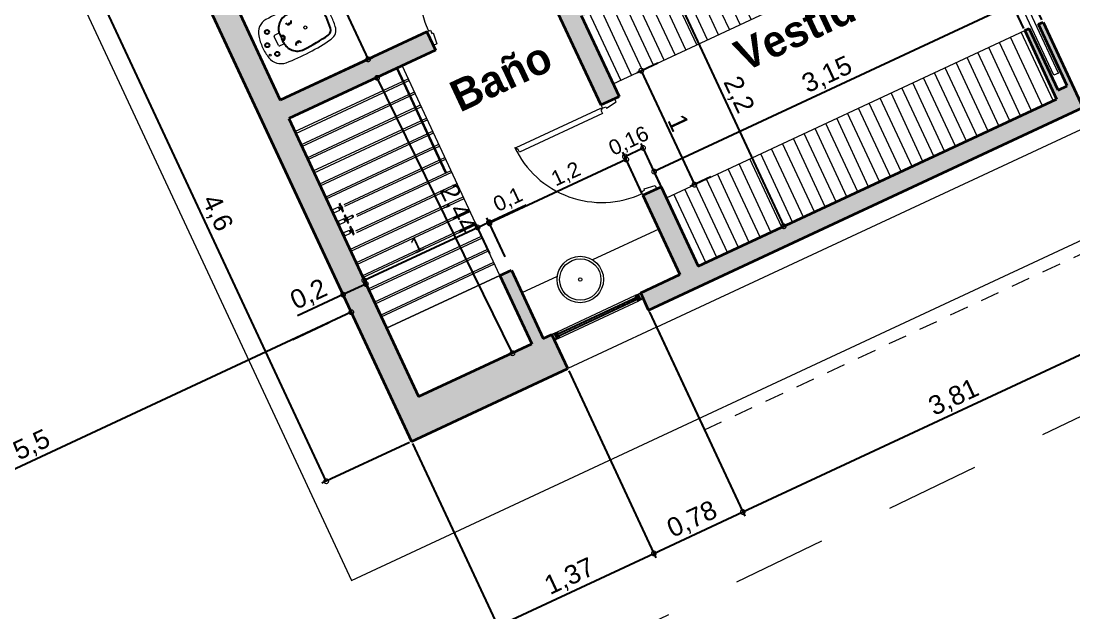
# Model space of a CAD drawing. Header units: millimetres. Extents: x 110427 to 125914, y 76277 to 76441.
# Drawn here: x 114091.99 to 114100.36, y 76373.42 to 76378.13 of the extents above; entities that cross this region are included whole.
import ezdxf

# ---------------------------------------------------------------- set-up
doc = ezdxf.new("R2010")
doc.units = ezdxf.units.MM
doc.linetypes.add('JIS_02_0.7', pattern=[1.35, 0.75, -0.6])
for name, color, linetype, lineweight in [('0.15', 6, 'Continuous', 15), ('04_CIVIL A CONSTRUIR', 250, 'Continuous', 35), ('06_CIVIL VISTAS GRUESA', 244, 'Continuous', 13), ('07_CIVIL VISTAS MEDIA', 143, 'Continuous', 9), ('08_CIVIL VISTAS FINO', 251, 'Continuous', 5), ('09_CIVIL PROYECCIONES', 230, 'JIS_02_0.7', 5), ('11_CARPINTERIA Y MOBILIARIO', 141, 'Continuous', 9), ('12_HATCH', 8, 'Continuous', 9), ('12_TEXTOS', 4, 'Continuous', 40), ('13_COTAS', 8, 'Continuous', 9)]:
    doc.layers.add(name, color=color, linetype=linetype, lineweight=lineweight)
doc.layers.add('DET', color=4, linetype='Continuous')
doc.styles.add('JDS1', font='GOTHICB.TTF')
doc.styles.add('Swis721 BT', font='swiss.ttf')
doc.dimstyles.new('ISO-23', dxfattribs={"dimscale": 0.03, "dimtxt": 5, "dimasz": 2.5, "dimexe": 1.25, "dimexo": 0.625, "dimtad": 1, "dimtxsty": 'Swis721 BT', "dimblk": 'DOTSMALL', "dimcen": 2.5, "dimclrt": 150, "dimadec": 0, "dimazin": 0, "dimtfac": 1, "dimtmove": 0, "dimatfit": 3, "dimfxl": 0, "dimarcsym": 0})

# ---------------------------------------------------------------- blocks, each defined once
blk = doc.blocks.new('ventiluz planta')
for p, q in [((618.0704, 1113.0999), (618.0704, 1113.0849)), ((618.0854, 1113.0999), (618.0704, 1113.0999)), ((618.0854, 1113.0969), (618.0854, 1113.0999)), ((618.1204, 1113.0999), (618.1054, 1113.0999)), ((618.1054, 1113.0999), (618.1054, 1113.0969)), ((618.1204, 1113.0669), (618.1204, 1113.0999)), ((618.0704, 1113.0849), (618.0754, 1113.0849)), ((618.0704, 1113.0829), (618.0734, 1113.0829)), ((618.0704, 1113.0829), (618.0704, 1113.0599)), ((618.0704, 1113.0599), (618.0704, 1112.3599)), ((618.0734, 1113.0879), (618.0734, 1113.0969)), ((618.0734, 1113.0969), (618.0854, 1113.0969)), ((618.0784, 1113.0879), (618.0734, 1113.0879)), ((618.0734, 1113.0829), (618.0734, 1113.0749)), ((618.0734, 1113.0749), (618.1154, 1113.0749)), ((618.1124, 1113.0719), (618.0734, 1113.0719)), ((618.0734, 1113.0719), (618.0734, 1113.0599)), ((618.0754, 1113.0849), (618.0754, 1113.0769)), ((618.0754, 1113.0769), (618.1174, 1113.0769)), ((618.0784, 1113.0799), (618.0784, 1113.0879)), ((618.1174, 1113.0799), (618.0784, 1113.0799)), ((618.0804, 1113.0549), (618.0784, 1113.0549)), ((618.0804, 1113.0499), (618.0804, 1113.0549)), ((618.0824, 1112.3509), (618.0824, 1113.0689)), ((618.1049, 1113.0689), (618.0824, 1113.0689)), ((618.0884, 1112.3509), (618.0884, 1113.0689)), ((618.0989, 1113.0584), (618.0884, 1113.0689)), ((618.0884, 1113.0584), (618.0989, 1113.0689)), ((618.0989, 1113.0584), (618.0884, 1113.0584)), ((618.0989, 1112.3509), (618.0989, 1113.0689)), ((618.1049, 1112.3509), (618.1049, 1113.0689)), ((618.1054, 1113.0969), (618.1174, 1113.0969)), ((618.1069, 1113.0499), (618.1069, 1113.0689)), ((618.1099, 1113.0689), (618.1069, 1113.0689)), ((618.1204, 1113.0499), (618.1069, 1113.0499)), ((618.1099, 1113.0529), (618.1099, 1113.0689)), ((618.1174, 1113.0529), (618.1099, 1113.0529)), ((618.1124, 1113.0719), (618.1124, 1113.0619)), ((618.1124, 1113.0619), (618.1174, 1113.0619)), ((618.1154, 1113.0749), (618.1154, 1113.0649)), ((618.1154, 1113.0649), (618.1204, 1113.0649)), ((618.1174, 1113.0969), (618.1174, 1113.0799)), ((618.1174, 1113.0769), (618.1174, 1113.0669)), ((618.1174, 1113.0669), (618.1204, 1113.0669)), ((618.1174, 1113.0619), (618.1174, 1113.0529)), ((618.1204, 1113.0649), (618.1204, 1113.0499)), ((618.1204, 1113.0499), (618.1204, 1112.3699)), ((618.0704, 1112.3369), (618.0704, 1112.3599)), ((618.0734, 1112.3479), (618.0734, 1112.3599)), ((618.1124, 1112.3479), (618.0734, 1112.3479)), ((618.0804, 1112.3649), (618.0784, 1112.3649)), ((618.0804, 1112.3699), (618.0804, 1112.3649)), ((618.1049, 1112.3509), (618.0824, 1112.3509)), ((618.0989, 1112.3614), (618.0884, 1112.3614)), ((618.0989, 1112.3614), (618.0884, 1112.3509)), ((618.0884, 1112.3614), (618.0989, 1112.3509)), ((618.1204, 1112.3699), (618.1069, 1112.3699)), ((618.1069, 1112.3699), (618.1069, 1112.3509)), ((618.1099, 1112.3509), (618.1069, 1112.3509)), ((618.1174, 1112.3669), (618.1099, 1112.3669)), ((618.1099, 1112.3669), (618.1099, 1112.3509)), ((618.1124, 1112.3479), (618.1124, 1112.3579)), ((618.1124, 1112.3579), (618.1174, 1112.3579)), ((618.1154, 1112.3449), (618.1154, 1112.3549)), ((618.1154, 1112.3549), (618.1204, 1112.3549)), ((618.1174, 1112.3579), (618.1174, 1112.3669)), ((618.1174, 1112.3429), (618.1174, 1112.3529)), ((618.1174, 1112.3529), (618.1204, 1112.3529)), ((618.1204, 1112.3549), (618.1204, 1112.3699)), ((618.1204, 1112.3529), (618.1204, 1112.3199)), ((618.0704, 1112.3369), (618.0734, 1112.3369)), ((618.0704, 1112.3199), (618.0704, 1112.3349)), ((618.0704, 1112.3349), (618.0754, 1112.3349)), ((618.0854, 1112.3199), (618.0704, 1112.3199)), ((618.0734, 1112.3369), (618.0734, 1112.3449)), ((618.0734, 1112.3449), (618.1154, 1112.3449)), ((618.0784, 1112.3319), (618.0734, 1112.3319)), ((618.0734, 1112.3319), (618.0734, 1112.3229)), ((618.0734, 1112.3229), (618.0854, 1112.3229)), ((618.0754, 1112.3349), (618.0754, 1112.3429)), ((618.0754, 1112.3429), (618.1174, 1112.3429)), ((618.1174, 1112.3399), (618.0784, 1112.3399)), ((618.0784, 1112.3399), (618.0784, 1112.3319)), ((618.0854, 1112.3229), (618.0854, 1112.3199)), ((618.1054, 1112.3199), (618.1054, 1112.3229)), ((618.1054, 1112.3229), (618.1174, 1112.3229)), ((618.1204, 1112.3199), (618.1054, 1112.3199)), ((618.1174, 1112.3229), (618.1174, 1112.3399))]:
    blk.add_line(p, q)
for centre, radius, start, end in [((618.0818, 1113.0613), 0.0115, 187.06292, 262.93708), ((618.0784, 1113.0599), 0.005, 180, 270), ((618.0818, 1112.3584), 0.0115, 97.06292, 172.93708), ((618.0784, 1112.3599), 0.005, 90, 180)]:
    blk.add_arc(centre, radius, start, end)
blk = doc.blocks.new('VERBIDVS')
for p, q in [((-0.0476, -0.1707), (-0.0476, -0.1297)), ((-0.0387, -0.1208), (0.0387, -0.1208)), ((0.0476, -0.1707), (0.0476, -0.1297))]:
    blk.add_line(p, q)
for centre, radius in [((-0.0809, -0.0287), 0.00718), ((0, -0.3754), 0.0126)]:
    blk.add_circle(centre, radius)
for centre, radius, start, end in [((-0.0694, -0.1278), 0.12, 102.75653, 175.44583), ((0, -0.4345), 0.4345, 90, 102.75653), ((0, -0.4345), 0.4345, 77.24347, 90), ((0.0694, -0.1278), 0.12, 4.55417, 77.24347), ((1.4375, -0.2478), 1.6317, 175.44583, 189.68629), ((-0.0387, -0.1297), 0.00889, 90, 180), ((0.0387, -0.1297), 0.00889, 360, 90), ((-1.4375, -0.2478), 1.6317, 350.31371, 4.55417), ((0, -0.176), 0.0217, 158.41785, 21.58215), ((0, -0.176), 0.0131, 142.38969, 37.61031), ((-0.0842, -0.5075), 0.088, 189.68629, 263.93072), ((0.0842, -0.5075), 0.088, 276.06928, 350.31371), ((0, 0.2844), 0.8844, 263.93072, 270), ((0, 0.2844), 0.8844, 270, 276.06928)]:
    blk.add_arc(centre, radius, start, end)
at = {"layer": 'DET'}
for p in [(-0.0337, -0.168), (0.0337, -0.168)]:
    blk.add_line(p, (0, -0.168), dxfattribs=at)
for centre, radius in [((-0.096, -0.084), 0.017), ((0, -0.042), 0.017), ((0.096, -0.084), 0.017), ((-0.0835, -0.273), 0.00212), ((0.0835, -0.273), 0.00212)]:
    blk.add_circle(centre, radius, dxfattribs=at)
for centre, radius, start, end in [((-0.0337, -0.288), 0.12, 90, 181.56534), ((-0.0989, -0.273), 0.0233, 270, 90), ((0.0337, -0.288), 0.12, 358.43466, 90), ((0.0989, -0.273), 0.0233, 90, 270), ((1.4375, -0.2478), 1.5917, 181.56534, 189.68629), ((-1.4375, -0.2478), 1.5917, 350.31371, 358.43466), ((-0.0842, -0.5075), 0.048, 189.68629, 263.93072), ((0, 0.2844), 0.8444, 263.93072, 270), ((0, 0.2844), 0.8444, 270, 276.06928), ((0.0842, -0.5075), 0.048, 276.06928, 350.31371)]:
    blk.add_arc(centre, radius, start, end, dxfattribs=at)
blk = doc.blocks.new('_DotSmall')
at = {"color": 0, "linetype": 'ByBlock', "const_width": 0.5}
blk.add_lwpolyline([(-0.0625, 0, 1), (0.0625, 0, 1)], format="xyb", close=True, dxfattribs=at)
blk = doc.blocks.new('*D296')
at = {"layer": '13_COTAS', "color": 0, "lineweight": -2}
for p, q in [((114099.9392, 76378.5054), (114100.3571, 76378.7003)), ((114099.9656, 76378.0701), (114099.7783, 76378.4718)), ((114099.7942, 76378.4378), (114099.9392, 76378.5054)), ((114100.1106, 76378.1377), (114099.9233, 76378.5394))]:
    blk.add_line(p, q, dxfattribs=at)
at = {"layer": 'Defpoints', "color": 0}
for p in [(114099.9392, 76378.5054), (114099.9736, 76378.0531), (114100.1186, 76378.1207)]:
    blk.add_point(p, dxfattribs=at)
at = {"layer": '13_COTAS', "color": 0, "lineweight": -2, "xscale": 0.075, "yscale": 0.075, "zscale": 0.075}
for p, rotation in [((114099.7942, 76378.4378), 204.999997539297), ((114099.9392, 76378.5054), 24.99999753929703)]:
    blk.add_blockref('_DotSmall', p, dxfattribs=dict(at, rotation=rotation))
at = {"layer": '13_COTAS', "color": 150, "insert": (114100.1612, 76378.7095), "char_height": 0.12, "attachment_point": 5, "rotation": 25, "style": 'Swis721 BT'}
blk.add_mtext('0,16', dxfattribs=at)
blk = doc.blocks.new('*D297')
at = {"layer": '13_COTAS', "color": 0, "lineweight": -2}
for p, q in [((114103.65, 76380.0124), (114103.6307, 76380.0537)), ((114100.0214, 76378.3292), (114103.6466, 76380.0197)), ((114100.1106, 76378.1377), (114100.0055, 76378.3632))]:
    blk.add_line(p, q, dxfattribs=at)
at = {"layer": 'Defpoints', "color": 0}
for p in [(114103.6466, 76380.0197), (114103.6579, 76379.9954), (114100.1186, 76378.1207)]:
    blk.add_point(p, dxfattribs=at)
at = {"layer": '13_COTAS', "color": 0, "lineweight": -2, "xscale": 0.075, "yscale": 0.075, "zscale": 0.075}
for p, rotation in [((114103.6466, 76380.0197), 24.99999753929703), ((114100.0214, 76378.3292), 204.999997539297)]:
    blk.add_blockref('_DotSmall', p, dxfattribs=dict(at, rotation=rotation))
at = {"layer": '13_COTAS', "color": 150, "insert": (114101.7944, 76379.2594), "char_height": 0.15, "attachment_point": 5, "rotation": 25, "style": 'Swis721 BT'}
blk.add_mtext('4', dxfattribs=at)
blk = doc.blocks.new('*D298')
at = {"layer": '13_COTAS', "color": 0, "lineweight": -2}
for p, q in [((114099.3561, 76381.1857), (114099.3105, 76381.1644)), ((114100.9081, 76377.8269), (114099.3445, 76381.1802)), ((114100.9198, 76377.8323), (114100.8742, 76377.8111))]:
    blk.add_line(p, q, dxfattribs=at)
at = {"layer": 'Defpoints', "color": 0}
for p in [(114099.3445, 76381.1802), (114099.3731, 76381.1936), (114100.9368, 76377.8402)]:
    blk.add_point(p, dxfattribs=at)
at = {"layer": '13_COTAS', "color": 0, "lineweight": -2, "xscale": 0.075, "yscale": 0.075, "zscale": 0.075}
for p, rotation in [((114099.3445, 76381.1802), 114.9999999997802), ((114100.9081, 76377.8269), 294.9999999997802)]:
    blk.add_blockref('_DotSmall', p, dxfattribs=dict(at, rotation=rotation))
at = {"layer": '13_COTAS', "color": 150, "insert": (114100.2252, 76379.5497), "char_height": 0.15, "attachment_point": 5, "rotation": 295, "style": 'Swis721 BT'}
blk.add_mtext('3,7', dxfattribs=at)
blk = doc.blocks.new('*D286')
at = {"layer": '13_COTAS', "color": 0, "lineweight": -2}
for p, q in [((114099.9656, 76378.0701), (114099.8605, 76378.2956)), ((114099.8764, 76378.2616), (114097.026, 76376.9324)), ((114097.1153, 76376.741), (114097.0102, 76376.9664))]:
    blk.add_line(p, q, dxfattribs=at)
at = {"layer": 'Defpoints', "color": 0}
for p in [(114099.9736, 76378.0531), (114097.026, 76376.9324), (114097.1232, 76376.724)]:
    blk.add_point(p, dxfattribs=at)
at = {"layer": '13_COTAS', "color": 0, "lineweight": -2, "xscale": 0.075, "yscale": 0.075, "zscale": 0.075}
for p, rotation in [((114099.8764, 76378.2616), 24.99999999929967), ((114097.026, 76376.9324), 204.9999999992997)]:
    blk.add_blockref('_DotSmall', p, dxfattribs=dict(at, rotation=rotation))
at = {"layer": '13_COTAS', "color": 150, "insert": (114098.405, 76377.696), "char_height": 0.15, "attachment_point": 5, "rotation": 25, "style": 'Swis721 BT'}
blk.add_mtext('3,15', dxfattribs=at)
blk = doc.blocks.new('*D287')
at = {"layer": '13_COTAS', "color": 0, "lineweight": -2}
for p, q in [((114096.9293, 76376.7613), (114096.789, 76377.062)), ((114096.8049, 76377.0281), (114095.7173, 76376.5209)), ((114095.8417, 76376.2541), (114095.7015, 76376.5549))]:
    blk.add_line(p, q, dxfattribs=at)
at = {"layer": 'Defpoints', "color": 0}
for p in [(114096.9372, 76376.7443), (114095.7173, 76376.5209), (114095.8496, 76376.2371)]:
    blk.add_point(p, dxfattribs=at)
at = {"layer": '13_COTAS', "color": 0, "lineweight": -2, "xscale": 0.075, "yscale": 0.075, "zscale": 0.075}
for p, rotation in [((114096.8049, 76377.0281), 25.00000000066978), ((114095.7173, 76376.5209), 205.0000000006698)]:
    blk.add_blockref('_DotSmall', p, dxfattribs=dict(at, rotation=rotation))
at = {"layer": '13_COTAS', "color": 150, "insert": (114096.3278, 76376.9061), "char_height": 0.12, "attachment_point": 5, "rotation": 25, "style": 'Swis721 BT'}
blk.add_mtext('1,2', dxfattribs=at)
blk = doc.blocks.new('*D238')
at = {"layer": '13_COTAS', "color": 0, "lineweight": -2}
for p, q in [((114094.7205, 76376.0677), (114095.6223, 76376.4882)), ((114095.7115, 76376.2967), (114095.6064, 76376.5221)), ((114094.8098, 76375.8762), (114094.7046, 76376.1016))]:
    blk.add_line(p, q, dxfattribs=at)
at = {"layer": 'Defpoints', "color": 0}
for p in [(114095.6223, 76376.4882), (114095.7195, 76376.2797), (114094.8177, 76375.8592)]:
    blk.add_point(p, dxfattribs=at)
at = {"layer": '13_COTAS', "color": 0, "lineweight": -2, "xscale": 0.075, "yscale": 0.075, "zscale": 0.075}
for p, rotation in [((114095.6223, 76376.4882), 24.99999999880373), ((114094.7205, 76376.0677), 204.9999999988037)]:
    blk.add_blockref('_DotSmall', p, dxfattribs=dict(at, rotation=rotation))
at = {"layer": '13_COTAS', "color": 150, "insert": (114095.1381, 76376.3493), "char_height": 0.12, "attachment_point": 5, "rotation": 25, "style": 'Swis721 BT'}
blk.add_mtext('1', dxfattribs=at)
blk = doc.blocks.new('*D288')
at = {"layer": '13_COTAS', "color": 0, "lineweight": -2}
for p, q in [((114097.0551, 76377.7956), (114096.8903, 76377.7187)), ((114096.9242, 76377.7346), (114097.3469, 76376.8283)), ((114097.4777, 76376.8893), (114097.3129, 76376.8124))]:
    blk.add_line(p, q, dxfattribs=at)
at = {"layer": 'Defpoints', "color": 0}
for p in [(114097.0721, 76377.8035), (114097.4947, 76376.8972), (114097.3469, 76376.8283)]:
    blk.add_point(p, dxfattribs=at)
at = {"layer": '13_COTAS', "color": 0, "lineweight": -2, "xscale": 0.075, "yscale": 0.075, "zscale": 0.075}
for p, rotation in [((114096.9242, 76377.7346), 114.9999999951624), ((114097.3469, 76376.8283), 294.9999999951624)]:
    blk.add_blockref('_DotSmall', p, dxfattribs=dict(at, rotation=rotation))
at = {"layer": '13_COTAS', "color": 150, "insert": (114097.2205, 76377.321), "char_height": 0.15, "attachment_point": 5, "rotation": 295, "style": 'Swis721 BT'}
blk.add_mtext('1', dxfattribs=at)
blk = doc.blocks.new('*D266')
at = {"layer": '13_COTAS', "color": 0, "lineweight": -2}
for p, q in [((114095.7129, 76376.5304), (114096.0081, 76376.6681)), ((114095.8417, 76376.2541), (114095.697, 76376.5644)), ((114095.7184, 76376.2819), (114095.6064, 76376.5221)), ((114095.6223, 76376.4882), (114095.7129, 76376.5304))]:
    blk.add_line(p, q, dxfattribs=at)
at = {"layer": 'Defpoints', "color": 0}
for p in [(114095.6223, 76376.4882), (114095.7264, 76376.2649), (114095.8496, 76376.2371)]:
    blk.add_point(p, dxfattribs=at)
at = {"layer": '13_COTAS', "color": 0, "lineweight": -2, "xscale": 0.075, "yscale": 0.075, "zscale": 0.075}
for p, rotation in [((114095.7129, 76376.5304), 24.99999753929747), ((114095.6223, 76376.4882), 204.9999975392975)]:
    blk.add_blockref('_DotSmall', p, dxfattribs=dict(at, rotation=rotation))
at = {"layer": '13_COTAS', "color": 150, "insert": (114095.8667, 76376.7027), "char_height": 0.12, "attachment_point": 5, "rotation": 25, "style": 'Swis721 BT'}
blk.add_mtext('0,1', dxfattribs=at)
blk = doc.blocks.new('*D500')
at = {"layer": '13_COTAS', "color": 0, "lineweight": -2}
for p, q in [((114096.7934, 76377.0527), (114096.9384, 76377.1203)), ((114097.0743, 76376.8289), (114096.9225, 76377.1543)), ((114096.9293, 76376.7613), (114096.7775, 76377.0867))]:
    blk.add_line(p, q, dxfattribs=at)
at = {"layer": 'Defpoints', "color": 0}
for p in [(114096.9384, 76377.1203), (114097.0822, 76376.8119), (114096.9372, 76376.7443)]:
    blk.add_point(p, dxfattribs=at)
at = {"layer": '13_COTAS', "color": 0, "lineweight": -2, "xscale": 0.075, "yscale": 0.075, "zscale": 0.075}
for p, rotation in [((114096.9384, 76377.1203), 24.99999753929747), ((114096.7934, 76377.0527), 204.9999975392975)]:
    blk.add_blockref('_DotSmall', p, dxfattribs=dict(at, rotation=rotation))
at = {"layer": '13_COTAS', "color": 150, "insert": (114096.8274, 76377.1691), "char_height": 0.12, "attachment_point": 5, "rotation": 25, "style": 'Swis721 BT'}
blk.add_mtext('0,16', dxfattribs=at)
blk = doc.blocks.new('*D501')
at = {"layer": '13_COTAS', "color": 0, "lineweight": -2}
for p, q in [((114094.7342, 76376.0382), (114094.5529, 76375.9537)), ((114094.8903, 76375.7035), (114094.7183, 76376.0722)), ((114094.5529, 76375.9537), (114094.1897, 76375.7843)), ((114094.6311, 76375.786), (114094.5371, 76375.9877))]:
    blk.add_line(p, q, dxfattribs=at)
at = {"layer": 'Defpoints', "color": 0}
for p in [(114094.5529, 76375.9537), (114094.6391, 76375.769), (114094.8982, 76375.6865)]:
    blk.add_point(p, dxfattribs=at)
at = {"layer": '13_COTAS', "color": 0, "lineweight": -2, "xscale": 0.075, "yscale": 0.075, "zscale": 0.075}
for p, rotation in [((114094.7342, 76376.0382), 24.99999753929699), ((114094.5529, 76375.9537), 204.999997539297)]:
    blk.add_blockref('_DotSmall', p, dxfattribs=dict(at, rotation=rotation))
at = {"layer": '13_COTAS', "color": 150, "insert": (114094.283, 76375.9483), "char_height": 0.15, "attachment_point": 5, "rotation": 25, "style": 'Swis721 BT'}
blk.add_mtext('0,2', dxfattribs=at)
blk = doc.blocks.new('*D505')
at = {"layer": '13_COTAS', "color": 0, "lineweight": -2}
for p, q in [((114094.618, 76375.8142), (114089.633, 76373.4897)), ((114094.6311, 76375.786), (114094.6021, 76375.8482)), ((114089.6409, 76373.4727), (114089.6488, 76373.4557))]:
    blk.add_line(p, q, dxfattribs=at)
at = {"layer": 'Defpoints', "color": 0}
for p in [(114094.6391, 76375.769), (114089.633, 76373.4897), (114089.633, 76373.4897)]:
    blk.add_point(p, dxfattribs=at)
at = {"layer": '13_COTAS', "color": 0, "lineweight": -2, "xscale": 0.075, "yscale": 0.075, "zscale": 0.075}
for p, rotation in [((114094.618, 76375.8142), 24.99999753929699), ((114089.633, 76373.4897), 204.999997539297)]:
    blk.add_blockref('_DotSmall', p, dxfattribs=dict(at, rotation=rotation))
at = {"layer": '13_COTAS', "color": 150, "insert": (114092.0793, 76374.7509), "char_height": 0.15, "attachment_point": 5, "rotation": 25, "style": 'Swis721 BT'}
blk.add_mtext('5,5', dxfattribs=at)
blk = doc.blocks.new('*D299')
at = {"layer": '06_CIVIL VISTAS GRUESA', "color": 0, "lineweight": -2}
for p, q in [((114096.3469, 76375.3483), (114097.04, 76373.8618)), ((114095.1053, 76374.7693), (114095.7984, 76373.2828)), ((114095.7825, 76373.3168), (114097.0242, 76373.8958))]:
    blk.add_line(p, q, dxfattribs=at)
at = {"layer": 'Defpoints', "color": 0}
for p in [(114096.339, 76375.3652), (114095.0973, 76374.7863), (114097.0242, 76373.8958)]:
    blk.add_point(p, dxfattribs=at)
at = {"layer": '06_CIVIL VISTAS GRUESA', "color": 0, "lineweight": -2, "xscale": 0.075, "yscale": 0.075, "zscale": 0.075}
for p, rotation in [((114097.0242, 76373.8958), 25.00000000097071), ((114095.7825, 76373.3168), 205.0000000009707)]:
    blk.add_blockref('_DotSmall', p, dxfattribs=dict(at, rotation=rotation))
at = {"layer": '06_CIVIL VISTAS GRUESA', "color": 150, "insert": (114096.3572, 76373.7053), "char_height": 0.15, "attachment_point": 5, "rotation": 25, "style": 'Swis721 BT'}
blk.add_mtext('1,37', dxfattribs=at)
blk = doc.blocks.new('*D300')
at = {"layer": '06_CIVIL VISTAS GRUESA', "color": 0, "lineweight": -2}
for p, q in [((114097.0538, 76375.6779), (114097.7469, 76374.1915)), ((114096.3469, 76375.3483), (114097.04, 76373.8618)), ((114097.0242, 76373.8958), (114097.7311, 76374.2255))]:
    blk.add_line(p, q, dxfattribs=at)
at = {"layer": 'Defpoints', "color": 0}
for p in [(114097.0459, 76375.6949), (114096.339, 76375.3652), (114097.7311, 76374.2255)]:
    blk.add_point(p, dxfattribs=at)
at = {"layer": '06_CIVIL VISTAS GRUESA', "color": 0, "lineweight": -2, "xscale": 0.075, "yscale": 0.075, "zscale": 0.075}
for p, rotation in [((114097.7311, 76374.2255), 24.99999999725843), ((114097.0242, 76373.8958), 204.9999999972584)]:
    blk.add_blockref('_DotSmall', p, dxfattribs=dict(at, rotation=rotation))
at = {"layer": '06_CIVIL VISTAS GRUESA', "color": 150, "insert": (114097.3315, 76374.1596), "char_height": 0.15, "attachment_point": 5, "rotation": 25, "style": 'Swis721 BT'}
blk.add_mtext('0,78', dxfattribs=at)
blk = doc.blocks.new('*D301')
at = {"layer": '06_CIVIL VISTAS GRUESA', "color": 0, "lineweight": -2}
for p, q in [((114100.4435, 76377.424), (114101.2, 76375.8017)), ((114096.9904, 76375.8138), (114097.7469, 76374.1915)), ((114097.7311, 76374.2255), (114101.1841, 76375.8356))]:
    blk.add_line(p, q, dxfattribs=at)
at = {"layer": 'Defpoints', "color": 0}
for p in [(114100.4355, 76377.441), (114096.9825, 76375.8308), (114101.1841, 76375.8356)]:
    blk.add_point(p, dxfattribs=at)
at = {"layer": '06_CIVIL VISTAS GRUESA', "color": 0, "lineweight": -2, "xscale": 0.075, "yscale": 0.075, "zscale": 0.075}
for p, rotation in [((114101.1841, 76375.8356), 25.00000000019892), ((114097.7311, 76374.2255), 205.0000000001989)]:
    blk.add_blockref('_DotSmall', p, dxfattribs=dict(at, rotation=rotation))
at = {"layer": '06_CIVIL VISTAS GRUESA', "color": 150, "insert": (114099.4115, 76375.1295), "char_height": 0.15, "attachment_point": 5, "rotation": 25, "style": 'Swis721 BT'}
blk.add_mtext('3,81', dxfattribs=at)
blk = doc.blocks.new('*D328')
at = {"layer": '06_CIVIL VISTAS GRUESA', "color": 0, "lineweight": -2}
for p, q in [((114093.1363, 76378.9474), (114092.4406, 76378.6229)), ((114094.4186, 76374.4698), (114092.4745, 76378.6388)), ((114095.0803, 76374.7783), (114094.3846, 76374.4539))]:
    blk.add_line(p, q, dxfattribs=at)
at = {"layer": 'Defpoints', "color": 0}
for p in [(114093.1533, 76378.9553), (114092.4745, 76378.6388), (114095.0973, 76374.7863)]:
    blk.add_point(p, dxfattribs=at)
at = {"layer": '06_CIVIL VISTAS GRUESA', "color": 0, "lineweight": -2, "xscale": 0.075, "yscale": 0.075, "zscale": 0.075}
for p, rotation in [((114092.4745, 76378.6388), 114.9999999994725), ((114094.4186, 76374.4698), 294.9999999994725)]:
    blk.add_blockref('_DotSmall', p, dxfattribs=dict(at, rotation=rotation))
at = {"layer": '06_CIVIL VISTAS GRUESA', "color": 150, "insert": (114093.5455, 76376.6004), "char_height": 0.15, "attachment_point": 5, "rotation": 295, "style": 'Swis721 BT'}
blk.add_mtext('4,6', dxfattribs=at)
blk = doc.blocks.new('*D364')
at = {"layer": '13_COTAS', "color": 0, "lineweight": -2}
for p, q in [((114096.464, 76378.182), (114097.1611, 76378.507)), ((114097.1271, 76378.4912), (114098.0569, 76376.4973)), ((114097.3938, 76376.1881), (114098.0908, 76376.5132))]:
    blk.add_line(p, q, dxfattribs=at)
at = {"layer": 'Defpoints', "color": 0}
for p in [(114096.447, 76378.1741), (114098.0569, 76376.4973), (114097.3768, 76376.1802)]:
    blk.add_point(p, dxfattribs=at)
at = {"layer": '13_COTAS', "color": 0, "lineweight": -2, "xscale": 0.075, "yscale": 0.075, "zscale": 0.075}
for p, rotation in [((114097.1271, 76378.4912), 114.999999998807), ((114098.0569, 76376.4973), 294.999999998807)]:
    blk.add_blockref('_DotSmall', p, dxfattribs=dict(at, rotation=rotation))
at = {"layer": '13_COTAS', "color": 150, "insert": (114097.6909, 76377.5404), "char_height": 0.15, "attachment_point": 5, "rotation": 295, "style": 'Swis721 BT'}
blk.add_mtext('2,2', dxfattribs=at)
blk = doc.blocks.new('*D365')
at = {"layer": '13_COTAS', "color": 0, "lineweight": -2}
for p, q in [((114093.4783, 76378.7758), (114094.1936, 76379.1094)), ((114094.1596, 76379.0935), (114094.7513, 76377.8247)), ((114094.07, 76377.507), (114094.7853, 76377.8405))]:
    blk.add_line(p, q, dxfattribs=at)
at = {"layer": 'Defpoints', "color": 0}
for p in [(114093.4613, 76378.7679), (114094.7513, 76377.8247), (114094.053, 76377.4991)]:
    blk.add_point(p, dxfattribs=at)
at = {"layer": '13_COTAS', "color": 0, "lineweight": -2, "xscale": 0.075, "yscale": 0.075, "zscale": 0.075}
for p, rotation in [((114094.1596, 76379.0935), 115.0000000022658), ((114094.7513, 76377.8247), 295.0000000022658)]:
    blk.add_blockref('_DotSmall', p, dxfattribs=dict(at, rotation=rotation))
at = {"layer": '13_COTAS', "color": 150, "insert": (114094.5544, 76378.5052), "char_height": 0.15, "attachment_point": 5, "rotation": 295, "style": 'Swis721 BT'}
blk.add_mtext('1,4', dxfattribs=at)
blk = doc.blocks.new('*D366')
at = {"layer": '13_COTAS', "color": 0, "lineweight": -2}
for p, q in [((114094.9602, 76377.7452), (114094.7898, 76377.6614)), ((114095.8999, 76375.4877), (114094.8234, 76377.6779)), ((114096.0368, 76375.5549), (114095.8663, 76375.4711))]:
    blk.add_line(p, q, dxfattribs=at)
at = {"layer": 'Defpoints', "color": 0}
for p in [(114094.9771, 76377.7534), (114094.8234, 76377.6779), (114096.0536, 76375.5632)]:
    blk.add_point(p, dxfattribs=at)
at = {"layer": '13_COTAS', "color": 0, "lineweight": -2, "xscale": 0.075, "yscale": 0.075, "zscale": 0.075}
for p, rotation in [((114094.8234, 76377.6779), 116.1739295456728), ((114095.8999, 76375.4877), 296.1739295456728)]:
    blk.add_blockref('_DotSmall', p, dxfattribs=dict(at, rotation=rotation))
at = {"layer": '13_COTAS', "color": 150, "insert": (114095.4597, 76376.6309), "char_height": 0.15, "attachment_point": 5, "rotation": 296.17393, "style": 'Swis721 BT'}
blk.add_mtext('2,44', dxfattribs=at)

msp = doc.modelspace()

# ---------------------------------------------------------------- hatches: boundary and pattern name
at = {"layer": '12_HATCH'}
h = msp.add_hatch(color=1, dxfattribs=at)
h.dxf.hatch_style = 1
h.paths.add_polyline_path([(114095.5595, 76380.0773), (114095.6863, 76379.8054), (114097.372, 76380.5915), (114097.2453, 76380.8634)])
h.paths.add_polyline_path([(114096.3794, 76378.3191), (114095.5595, 76380.0773), (114095.2197, 76379.9188), (114095.3465, 76379.647), (114095.5413, 76379.7378), (114096.133, 76378.469), (114095.9381, 76378.3781), (114096.0057, 76378.2331), (114096.2006, 76378.324), (114096.6021, 76377.463), (114096.7471, 76377.5306), (114096.447, 76378.1741), (114098.2034, 76378.9931), (114099.2974, 76379.5032), (114099.5509, 76378.9594), (114099.5872, 76378.9763), (114099.359, 76379.4656), (114099.4315, 76379.4994), (114099.6597, 76379.0101), (114099.6959, 76379.0271), (114099.1816, 76380.1301), (114099.0366, 76380.0625), (114099.2297, 76379.6482), (114098.0618, 76379.1036), (114097.7072, 76379.8728), (114097.5622, 76379.8052), (114097.9201, 76379.0375)])
h = msp.add_hatch(color=1, dxfattribs=at)
h.dxf.hatch_style = 1
h.paths.add_polyline_path([(114093.842, 76378.9454), (114093.7152, 76379.2173), (114093.1533, 76378.9553), (114095.0973, 76374.7863), (114096.339, 76375.3652), (114096.2122, 76375.6371), (114096.1442, 76375.6054), (114095.8906, 76376.1492), (114095.8, 76376.107), (114096.0536, 76375.5632), (114095.1518, 76375.1427), (114094.1206, 76377.3541), (114095.287, 76377.898), (114095.2194, 76378.043), (114094.053, 76377.4991), (114093.4613, 76378.7679)])
h.paths.add_polyline_path([(114094.4221, 76379.5469), (114094.5489, 76379.2751), (114094.6395, 76379.3173), (114094.5127, 76379.5892)])
h = msp.add_hatch(dxfattribs=at)
h.set_pattern_fill('LINE', color=256, scale=0.03, angle=475)
h.set_pattern_definition([(115, (111028.57426, 75951.44682), (-0.0863258167, -0.0402543894), [])])
h.paths.add_polyline_path([(114099.5509, 76378.9594), (114099.2974, 76379.5032), (114096.447, 76378.1741), (114096.7006, 76377.6303)])
h = msp.add_hatch(color=1, dxfattribs=at)
h.dxf.hatch_style = 1
h.paths.add_polyline_path([(114100.4355, 76377.441), (114100.1186, 76378.1207), (114100.0823, 76378.1038), (114100.3105, 76377.6145), (114100.238, 76377.5807), (114100.0098, 76378.07), (114099.9736, 76378.0531), (114100.2271, 76377.5093), (114097.3768, 76376.1802), (114097.0822, 76376.8119), (114096.9372, 76376.7443), (114097.2318, 76376.1126), (114096.9191, 76375.9668), (114096.9825, 76375.8308)])
h = msp.add_hatch(dxfattribs=at)
h.set_pattern_fill('LINE', color=256, scale=0.03, angle=475)
h.set_pattern_definition([(115, (111028.34605, 75951.93623), (-0.0863258167, -0.0402543894), [])])
h.paths.add_polyline_path([(114100.2271, 76377.5093), (114099.9736, 76378.0531), (114097.1232, 76376.724), (114097.3768, 76376.1802)])

# ---------------------------------------------------------------- linework, layer by layer
at = {"layer": '0.15'}
for p, q in [((114094.6197, 76373.6809), (114113.616, 76382.5389)), ((114091.999, 76379.3011), (114094.6197, 76373.6809))]:
    msp.add_line(p, q, dxfattribs=at)
at = {"layer": '04_CIVIL A CONSTRUIR'}
for p, q in [((114093.1533, 76378.9553), (114095.0973, 76374.7863)), ((114093.1533, 76378.9553), (114095.0973, 76374.7863)), ((114093.4613, 76378.7679), (114094.053, 76377.4991)), ((114096.2006, 76378.324), (114096.6021, 76377.463)), ((114096.447, 76378.1741), (114096.7471, 76377.5306)), ((114095.2194, 76378.043), (114094.053, 76377.4991)), ((114095.2194, 76378.043), (114095.287, 76377.898)), ((114099.9736, 76378.0531), (114100.0098, 76378.07)), ((114099.9736, 76378.0531), (114100.2271, 76377.5093)), ((114100.238, 76377.5807), (114100.0098, 76378.07)), ((114100.0823, 76378.1038), (114100.1186, 76378.1207)), ((114100.3105, 76377.6145), (114100.0823, 76378.1038)), ((114100.1186, 76378.1207), (114100.4355, 76377.441)), ((114095.287, 76377.898), (114094.1206, 76377.3541)), ((114100.238, 76377.5807), (114100.3105, 76377.6145)), ((114096.6021, 76377.463), (114096.7471, 76377.5306)), ((114097.3768, 76376.1802), (114100.2271, 76377.5093)), ((114096.9825, 76375.8308), (114100.4355, 76377.441)), ((114094.1206, 76377.3541), (114095.1518, 76375.1427)), ((114096.9372, 76376.7443), (114097.0822, 76376.8119)), ((114097.0822, 76376.8119), (114097.3768, 76376.1802)), ((114096.9372, 76376.7443), (114097.2318, 76376.1126)), ((114095.8, 76376.107), (114095.8906, 76376.1492)), ((114095.8906, 76376.1492), (114096.1442, 76375.6054)), ((114095.8, 76376.107), (114096.0536, 76375.5632)), ((114096.9191, 76375.9668), (114097.2318, 76376.1126)), ((114096.9825, 76375.8308), (114096.9191, 76375.9668)), ((114096.1442, 76375.6054), (114096.2122, 76375.6371)), ((114096.339, 76375.3652), (114096.2122, 76375.6371)), ((114095.1518, 76375.1427), (114096.0536, 76375.5632)), ((114095.0973, 76374.7863), (114096.339, 76375.3652))]:
    msp.add_line(p, q, dxfattribs=at)
at = {"layer": '07_CIVIL VISTAS MEDIA'}
msp.add_line((114097.0459, 76375.6949), (114096.339, 76375.3652), dxfattribs=at)
at = {"layer": '08_CIVIL VISTAS FINO'}
for p, q in [((114094.1692, 76377.2498), (114095.0257, 76377.6492)), ((114094.1756, 76377.2362), (114095.032, 76377.6356)), ((114095.0347, 76377.6534), (114095.071, 76377.6703)), ((114095.0411, 76377.6398), (114095.0773, 76377.6568)), ((114094.2178, 76377.1456), (114095.0743, 76377.545)), ((114095.0833, 76377.5492), (114095.1196, 76377.5661)), ((114095.0897, 76377.5356), (114095.1259, 76377.5525)), ((114094.2242, 76377.132), (114095.0806, 76377.5314)), ((114095.1319, 76377.445), (114095.1682, 76377.4619)), ((114094.2664, 76377.0414), (114095.1229, 76377.4408)), ((114094.2728, 76377.0278), (114095.1292, 76377.4272)), ((114095.1383, 76377.4314), (114095.1745, 76377.4483)), ((114094.315, 76376.9372), (114095.1715, 76377.3365)), ((114094.3214, 76376.9236), (114095.1778, 76377.3229)), ((114095.1805, 76377.3408), (114095.2168, 76377.3577)), ((114095.1869, 76377.3272), (114095.2231, 76377.3441)), ((114094.3636, 76376.8329), (114095.2201, 76377.2323)), ((114094.37, 76376.8193), (114095.2264, 76377.2187)), ((114095.2291, 76377.2365), (114095.2654, 76377.2534)), ((114095.2355, 76377.2229), (114095.2717, 76377.2399)), ((114094.4122, 76376.7287), (114095.2687, 76377.1281)), ((114095.2777, 76377.1323), (114095.314, 76377.1492)), ((114095.2841, 76377.1187), (114095.3203, 76377.1356)), ((114094.4186, 76376.7151), (114095.275, 76377.1145)), ((114095.3263, 76377.0281), (114095.3626, 76377.045)), ((114094.5615, 76376.6715), (114095.3173, 76377.0239)), ((114094.5677, 76376.6578), (114095.3236, 76377.0103)), ((114095.3327, 76377.0145), (114095.3689, 76377.0314)), ((114094.6596, 76376.5903), (114095.4112, 76376.9408)), ((114094.6657, 76376.5766), (114095.4175, 76376.9272)), ((114094.6551, 76376.4613), (114095.4598, 76376.8365)), ((114094.6612, 76376.4476), (114095.4661, 76376.8229)), ((114094.6066, 76376.3118), (114095.5084, 76376.7323)), ((114094.613, 76376.2982), (114095.5147, 76376.7187)), ((114094.6552, 76376.2076), (114095.557, 76376.6281)), ((114094.6616, 76376.194), (114095.5633, 76376.6145)), ((114094.7038, 76376.1034), (114095.6056, 76376.5239)), ((114094.7102, 76376.0898), (114095.6119, 76376.5103)), ((114094.7524, 76375.9991), (114095.6542, 76376.4196)), ((114094.7588, 76375.9855), (114095.6605, 76376.406)), ((114094.801, 76375.8949), (114095.7028, 76376.3154)), ((114094.8074, 76375.8813), (114095.7091, 76376.3018)), ((114094.8496, 76375.7907), (114095.7514, 76376.2112)), ((114094.856, 76375.7771), (114095.7577, 76376.1976))]:
    msp.add_line(p, q, dxfattribs=at)
for points in [[(114094.4777, 76376.5882), (114094.4823, 76376.5904), (114094.4603, 76376.6375), (114094.4558, 76376.6354)], [(114094.4793, 76376.5967), (114094.4829, 76376.5984), (114094.4669, 76376.6328), (114094.4632, 76376.6311)], [(114094.4802, 76376.6043), (114094.5255, 76376.6254), (114094.5149, 76376.6481), (114094.4696, 76376.6269)], [(114094.524, 76376.6286), (114094.5272, 76376.6301), (114094.5196, 76376.6464), (114094.5164, 76376.6449)], [(114094.5259, 76376.6328), (114094.5323, 76376.6357), (114094.5272, 76376.6466), (114094.5208, 76376.6437)], [(114094.5204, 76376.4967), (114094.5249, 76376.4988), (114094.503, 76376.5459), (114094.4984, 76376.5438)], [(114094.522, 76376.5052), (114094.5256, 76376.5068), (114094.5096, 76376.5413), (114094.5059, 76376.5396)], [(114094.5229, 76376.5127), (114094.5682, 76376.5339), (114094.5576, 76376.5565), (114094.5123, 76376.5354)], [(114094.5667, 76376.537), (114094.5699, 76376.5385), (114094.5623, 76376.5548), (114094.5591, 76376.5534)], [(114094.5686, 76376.5412), (114094.5749, 76376.5442), (114094.5699, 76376.5551), (114094.5635, 76376.5521)], [(114094.5631, 76376.4052), (114094.5676, 76376.4073), (114094.5457, 76376.4544), (114094.5411, 76376.4523)], [(114094.5647, 76376.4136), (114094.5683, 76376.4153), (114094.5522, 76376.4498), (114094.5486, 76376.4481)], [(114094.5655, 76376.4212), (114094.6109, 76376.4423), (114094.6003, 76376.465), (114094.555, 76376.4439)], [(114094.6094, 76376.4455), (114094.6126, 76376.447), (114094.6049, 76376.4633), (114094.6018, 76376.4618)], [(114094.6113, 76376.4497), (114094.6176, 76376.4527), (114094.6126, 76376.4635), (114094.6062, 76376.4606)]]:
    msp.add_lwpolyline(points, close=True, dxfattribs=at)
for points in [[(114094.5382, 76376.6562), (114094.5283, 76376.6775), (114094.5192, 76376.6732), (114094.5291, 76376.6519)], [(114094.5291, 76376.6519), (114094.5255, 76376.6502), (114094.534, 76376.6321), (114094.5376, 76376.6338)], [(114094.5376, 76376.6338), (114094.5475, 76376.6125), (114094.5566, 76376.6167), (114094.5466, 76376.638)], [(114094.5466, 76376.638), (114094.5503, 76376.6397), (114094.5418, 76376.6578), (114094.5382, 76376.6562)], [(114094.5809, 76376.5646), (114094.5709, 76376.5859), (114094.5619, 76376.5817), (114094.5718, 76376.5604)], [(114094.5686, 76376.5578), (114094.5623, 76376.5548)], [(114094.5718, 76376.5604), (114094.5682, 76376.5587), (114094.5766, 76376.5406), (114094.5803, 76376.5423)], [(114094.5699, 76376.5385), (114094.5762, 76376.5415)], [(114094.5803, 76376.5423), (114094.5902, 76376.521), (114094.5993, 76376.5252), (114094.5893, 76376.5465)], [(114094.5893, 76376.5465), (114094.593, 76376.5482), (114094.5845, 76376.5663), (114094.5809, 76376.5646)], [(114094.6234, 76376.5834), (114094.5849, 76376.5654)], [(114094.5925, 76376.5491), (114094.631, 76376.567)], [(114094.6236, 76376.4731), (114094.6136, 76376.4944), (114094.6046, 76376.4902), (114094.6145, 76376.4689)], [(114094.6145, 76376.4689), (114094.6109, 76376.4672), (114094.6193, 76376.449), (114094.6229, 76376.4507)], [(114094.6229, 76376.4507), (114094.6329, 76376.4294), (114094.6419, 76376.4337), (114094.632, 76376.455)], [(114094.632, 76376.455), (114094.6356, 76376.4566), (114094.6272, 76376.4748), (114094.6236, 76376.4731)]]:
    msp.add_lwpolyline(points, dxfattribs=at)
for centre in [(114094.5379, 76376.645), (114094.5806, 76376.5534), (114094.6233, 76376.4619)]:
    msp.add_circle(centre, 0.005, dxfattribs=at)
for centre, radius, start, end in [((114094.5286, 76376.6649), 0.013, 272.38014, 317.61986), ((114094.5472, 76376.625), 0.013, 92.38014, 137.61986), ((114094.5713, 76376.5734), 0.013, 272.38014, 317.61986), ((114094.5899, 76376.5335), 0.013, 92.38014, 137.61986), ((114094.619, 76376.5714), 0.00906, 301.66864, 108.33137), ((114094.6261, 76376.5747), 0.00909, 303.2346, 106.7654), ((114094.614, 76376.4818), 0.013, 272.38014, 317.61986), ((114094.6326, 76376.442), 0.013, 92.38014, 137.61986)]:
    msp.add_arc(centre, radius, start, end, dxfattribs=at)
at = {"layer": '09_CIVIL PROYECCIONES'}
msp.add_line((114090.3845, 76370.1598), (114113.6452, 76381.3492), dxfattribs=at)
at = {"layer": '09_CIVIL PROYECCIONES', "ltscale": 0.2}
for q in [(114105.0937, 76378.4546), (114096.9191, 76375.9668)]:
    msp.add_line((114097.4262, 76374.8792), q, dxfattribs=at)
at = {"layer": '09_CIVIL PROYECCIONES', "ltscale": 2}
msp.add_line((114097.0459, 76375.6949), (114097.4262, 76374.8792), dxfattribs=at)
for centre, start, end in [((114095.9245, 76378.3718), 115, 205), ((114096.6084, 76377.4494), 205, 295)]:
    msp.add_arc(centre, 0.763, start, end, dxfattribs=at)
at = {"layer": '11_CARPINTERIA Y MOBILIARIO'}
for p, q in [((114096.7006, 76377.6303), (114099.5509, 76378.9594)), ((114100.2054, 76377.6979), (114099.9096, 76378.3323)), ((114100.2416, 76377.7148), (114099.9458, 76378.3492)), ((114097.1232, 76376.724), (114099.9736, 76378.0531)), ((114095.3659, 76376.9196), (114094.9771, 76377.7534)), ((114095.3749, 76376.9239), (114094.9861, 76377.7577)), ((114095.8, 76376.107), (114095.0224, 76377.7746)), ((114100.2416, 76377.7148), (114100.2054, 76377.6979)), ((114097.0459, 76375.6949), (114100.4989, 76377.3051)), ((114095.3749, 76376.9239), (114095.3659, 76376.9196)), ((114097.0627, 76376.4751), (114096.5371, 76376.23)), ((114095.8, 76376.107), (114094.8982, 76375.6865)), ((114094.8982, 76375.6865), (114095.8, 76376.107)), ((114096.2561, 76376.099), (114095.9752, 76375.968)), ((114097.0459, 76375.6949), (114096.9825, 76375.8308))]:
    msp.add_line(p, q, dxfattribs=at)
for points in [[(114095.2236, 76378.0339), (114095.2194, 76378.043), (114095.2466, 76378.0557), (114095.2589, 76378.0294), (114095.2699, 76378.0345), (114095.2975, 76377.947), (114095.2701, 76377.9342), (114095.2659, 76377.9433)], [(114096.6111, 76377.4672), (114096.6021, 76377.463), (114096.6148, 76377.4358), (114096.641, 76377.4481), (114096.6462, 76377.437), (114096.7236, 76377.4863), (114096.7108, 76377.5137), (114096.7018, 76377.5095)], [(114096.9463, 76376.7485), (114096.9372, 76376.7443), (114096.9245, 76376.7715), (114096.9508, 76376.7837), (114096.9457, 76376.7948), (114097.0332, 76376.8224), (114097.046, 76376.795), (114097.0369, 76376.7908)]]:
    msp.add_lwpolyline(points, dxfattribs=at)
msp.add_lwpolyline([(114095.9352, 76377.109), (114095.9298, 76377.1236), (114096.6027, 76377.4373), (114096.6104, 76377.4239), (114096.6027, 76377.4202), (114096.6147, 76377.3944), (114095.955, 76377.0867), (114095.9429, 76377.1126)], close=True, dxfattribs=at)
for radius in [0.1845, 0.1645, 0.0135]:
    msp.add_circle((114096.4389, 76376.0739), radius, dxfattribs=at)
at = {"layer": '13_COTAS'}
msp.add_line((114094.4385, 76375.7259), (114094.1521, 76375.5923), dxfattribs=at)

# ---------------------------------------------------------------- block references
at = {"layer": '07_CIVIL VISTAS MEDIA', "rotation": 114.999999999962}
msp.add_blockref('ventiluz planta', (115366.2522, 76285.8461), dxfattribs=at)
at = {"layer": '11_CARPINTERIA Y MOBILIARIO', "rotation": 115.0000000001837}
msp.add_blockref('VERBIDVS', (114093.9121, 76377.9196), dxfattribs=at)

# ---------------------------------------------------------------- texts
at = {"layer": '12_TEXTOS', "char_height": 0.25, "width": 2.741072, "attachment_point": 8, "rotation": 25.00025, "style": 'JDS1'}
for s, insert in [('Vestidor', (114098.351, 76378.0019)), ('Baño', (114095.8623, 76377.5737))]:
    msp.add_mtext(s, dxfattribs=dict(at, insert=insert))

# ---------------------------------------------------------------- dimensions: what is measured, and where the dimension line sits
at = {"layer": '06_CIVIL VISTAS GRUESA'}
for p1, p2, distance, picture, middle in [((114095.0973, 76374.7863), (114093.1533, 76378.9553), 0.7489, '*D328', (114093.5455, 76376.6004)), ((114096.9825, 76375.8308), (114100.4355, 76377.441), -1.7713, '*D301', (114099.4115, 76375.1295)), ((114096.339, 76375.3652), (114097.0459, 76375.6949), -1.6213, '*D300', (114097.3315, 76374.1596)), ((114095.0973, 76374.7863), (114096.339, 76375.3652), -1.6213, '*D299', (114096.3572, 76373.7053))]:
    dim = msp.add_aligned_dim(p1=p1, p2=p2, distance=distance, dimstyle='ISO-23', override={"dimfxl": 100, "dimarcsym": 2}, dxfattribs=at)
    dim.commit()
    dim.dimension.update_dxf_attribs({"geometry": picture, "text_midpoint": middle})
at = {"layer": '13_COTAS'}
for p1, p2, distance, picture, middle in [((114100.9368, 76377.8402), (114099.3731, 76381.1936), 0.0316, '*D298', (114100.2252, 76379.5497)), ((114093.4613, 76378.7679), (114094.053, 76377.4991), 0.7705, '*D365', (114094.5544, 76378.5052)), ((114096.447, 76378.1741), (114097.3768, 76376.1802), 0.7504, '*D364', (114097.6909, 76377.5404)), ((114099.9736, 76378.0531), (114097.1232, 76376.724), -0.23, '*D286', (114098.405, 76377.696)), ((114097.0721, 76377.8035), (114097.4947, 76376.8972), -0.1632, '*D288', (114097.2205, 76377.321)), ((114096.0536, 76375.5632), (114094.9771, 76377.7534), 0.1712, '*D366', (114095.4597, 76376.6309))]:
    dim = msp.add_aligned_dim(p1=p1, p2=p2, distance=distance, dimstyle='ISO-23', dxfattribs=at)
    dim.commit()
    dim.dimension.update_dxf_attribs({"geometry": picture, "text_midpoint": middle})
for base, p1, p2, picture, middle in [((114103.6466, 76380.0197), (114100.1186, 76378.1207), (114103.6579, 76379.9954), '*D297', (114101.7944, 76379.2594)), ((114089.633, 76373.4897), (114094.6391, 76375.769), (114089.633, 76373.4897), '*D505', (114092.0793, 76374.7509))]:
    dim = msp.add_linear_dim(base=base, p1=p1, p2=p2, angle=205, dimstyle='ISO-23', dxfattribs=at)
    dim.commit()
    dim.dimension.update_dxf_attribs({"geometry": picture, "text_midpoint": middle})
for base, p1, p2, angle, picture, middle, dimtype in [((114099.9392, 76378.5054), (114099.9736, 76378.0531), (114100.1186, 76378.1207), 205, '*D296', (114100.1997, 76378.6269), 160), ((114096.9384, 76377.1203), (114096.9372, 76376.7443), (114097.0822, 76376.8119), 25, '*D500', (114096.8659, 76377.0865), 160), ((114095.7173, 76376.5209), (114096.9372, 76376.7443), (114095.8496, 76376.2371), 205, '*D287', (114096.3663, 76376.8235), 161), ((114095.6223, 76376.4882), (114095.8496, 76376.2371), (114095.7264, 76376.2649), 25, '*D266', (114095.9052, 76376.6201), 160)]:
    dim = msp.add_linear_dim(base=base, p1=p1, p2=p2, angle=angle, dimstyle='ISO-23', override={"dimtxt": 4}, dxfattribs=at)
    dim.commit()
    dim.dimension.update_dxf_attribs({"geometry": picture, "text_midpoint": middle, "dimtype": dimtype})
dim = msp.add_aligned_dim(p1=(114094.8177, 76375.8592), p2=(114095.7195, 76376.2797), distance=0.23, dimstyle='ISO-23', override={"dimtxt": 4}, dxfattribs=at)
dim.commit()
dim.dimension.update_dxf_attribs({"geometry": '*D238', "text_midpoint": (114095.1381, 76376.3493)})
dim = msp.add_linear_dim(base=(114094.5529, 76375.9537), p1=(114094.8982, 76375.6865), p2=(114094.6391, 76375.769), angle=205, dimstyle='ISO-23', dxfattribs=at)
dim.commit()
dim.dimension.update_dxf_attribs({"geometry": '*D501', "text_midpoint": (114094.3291, 76375.8494), "dimtype": 160})

doc.saveas('drawing.dxf')
